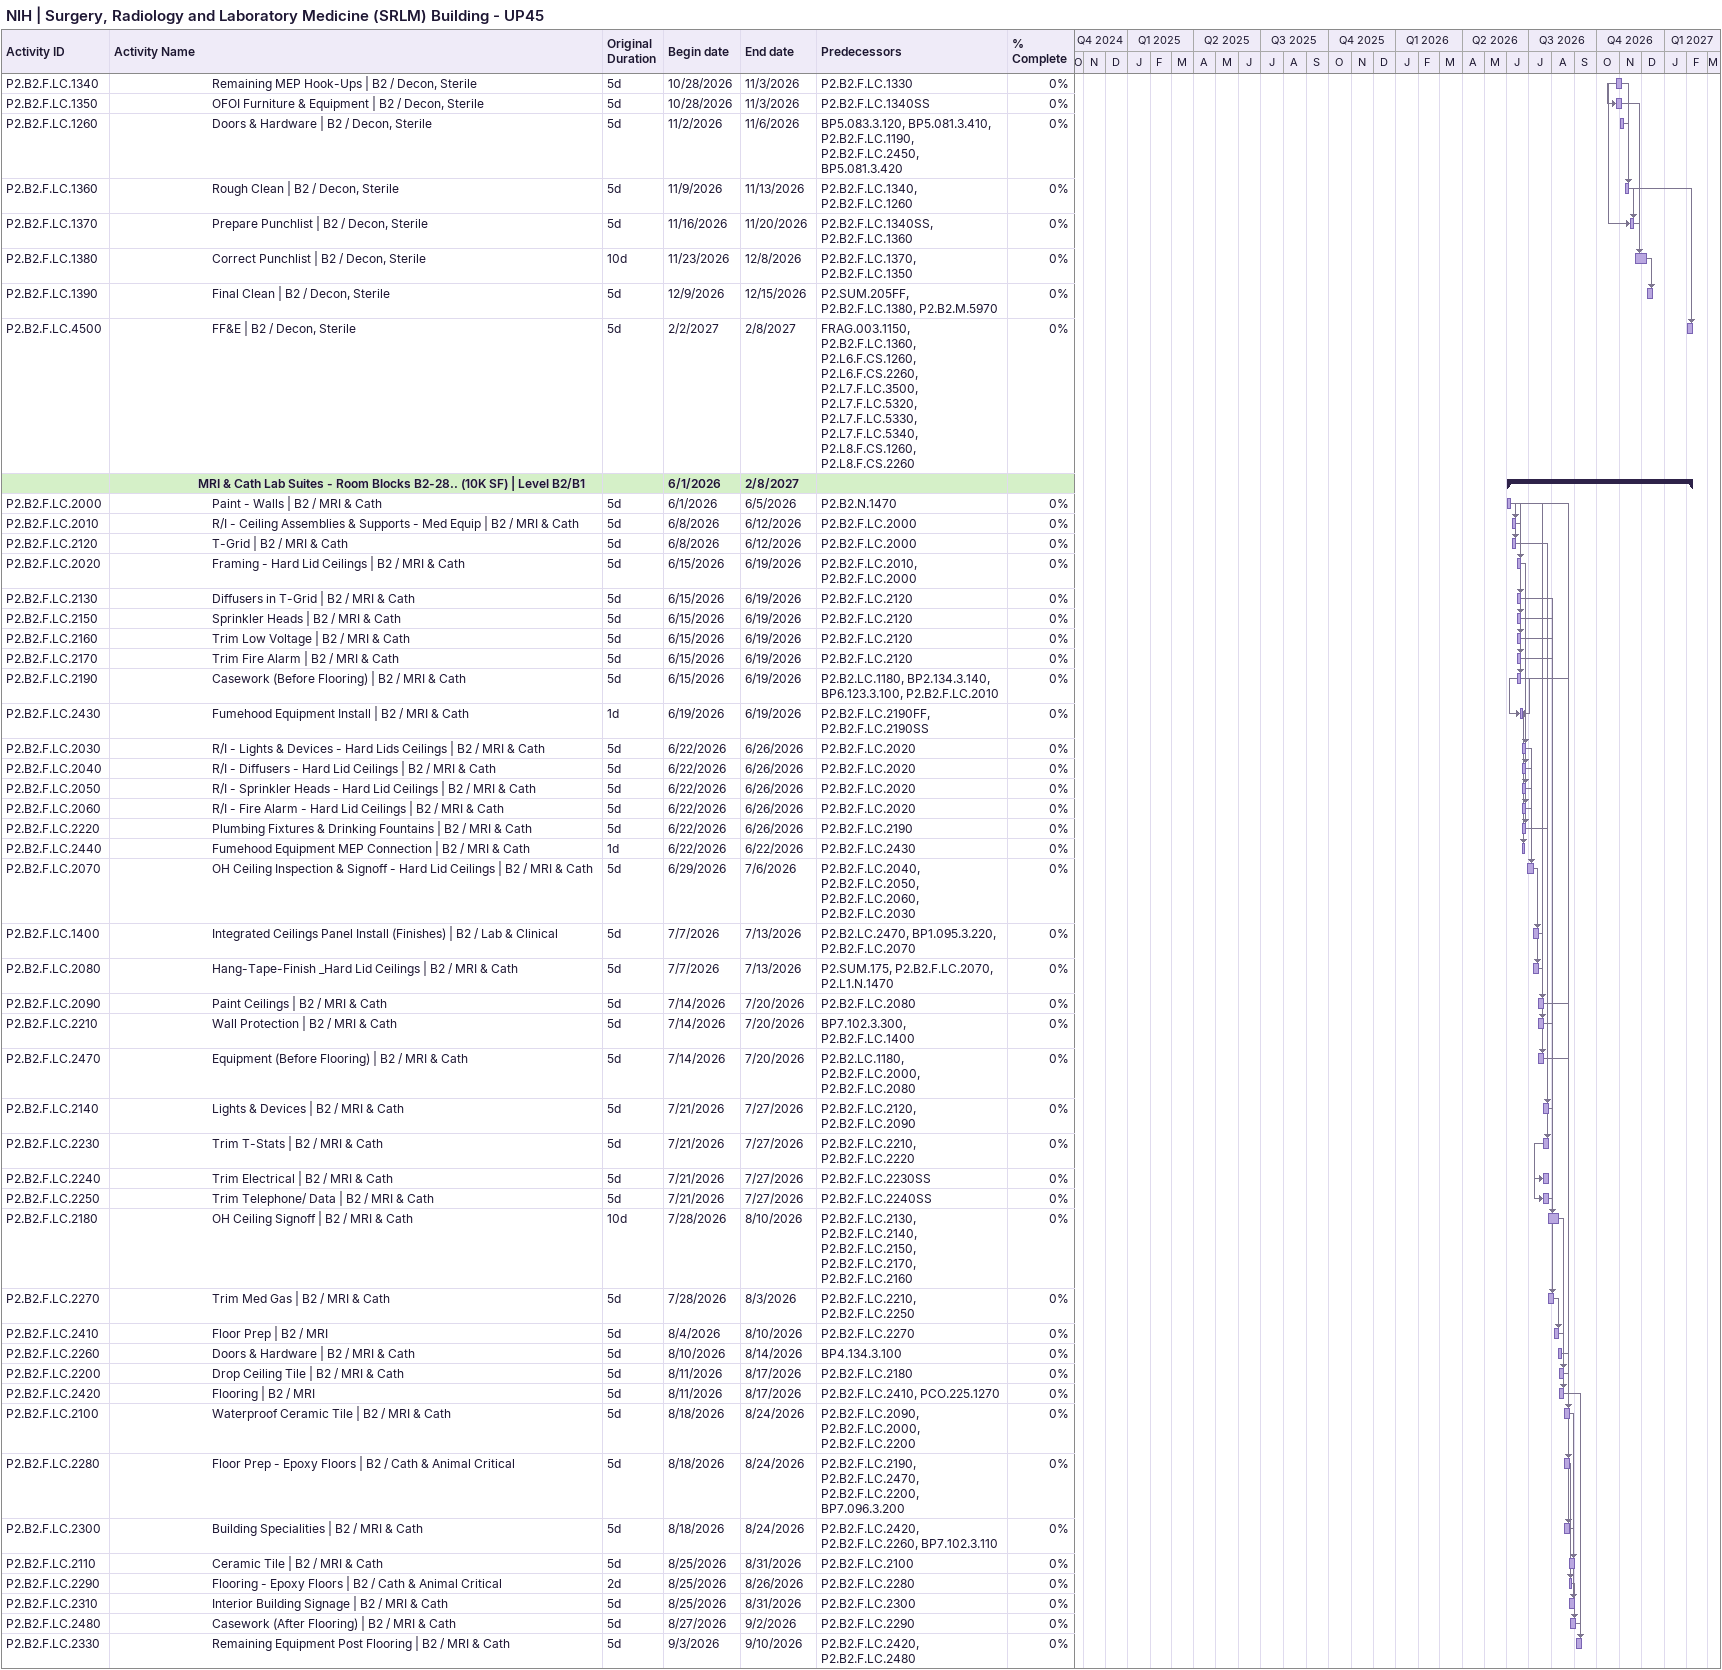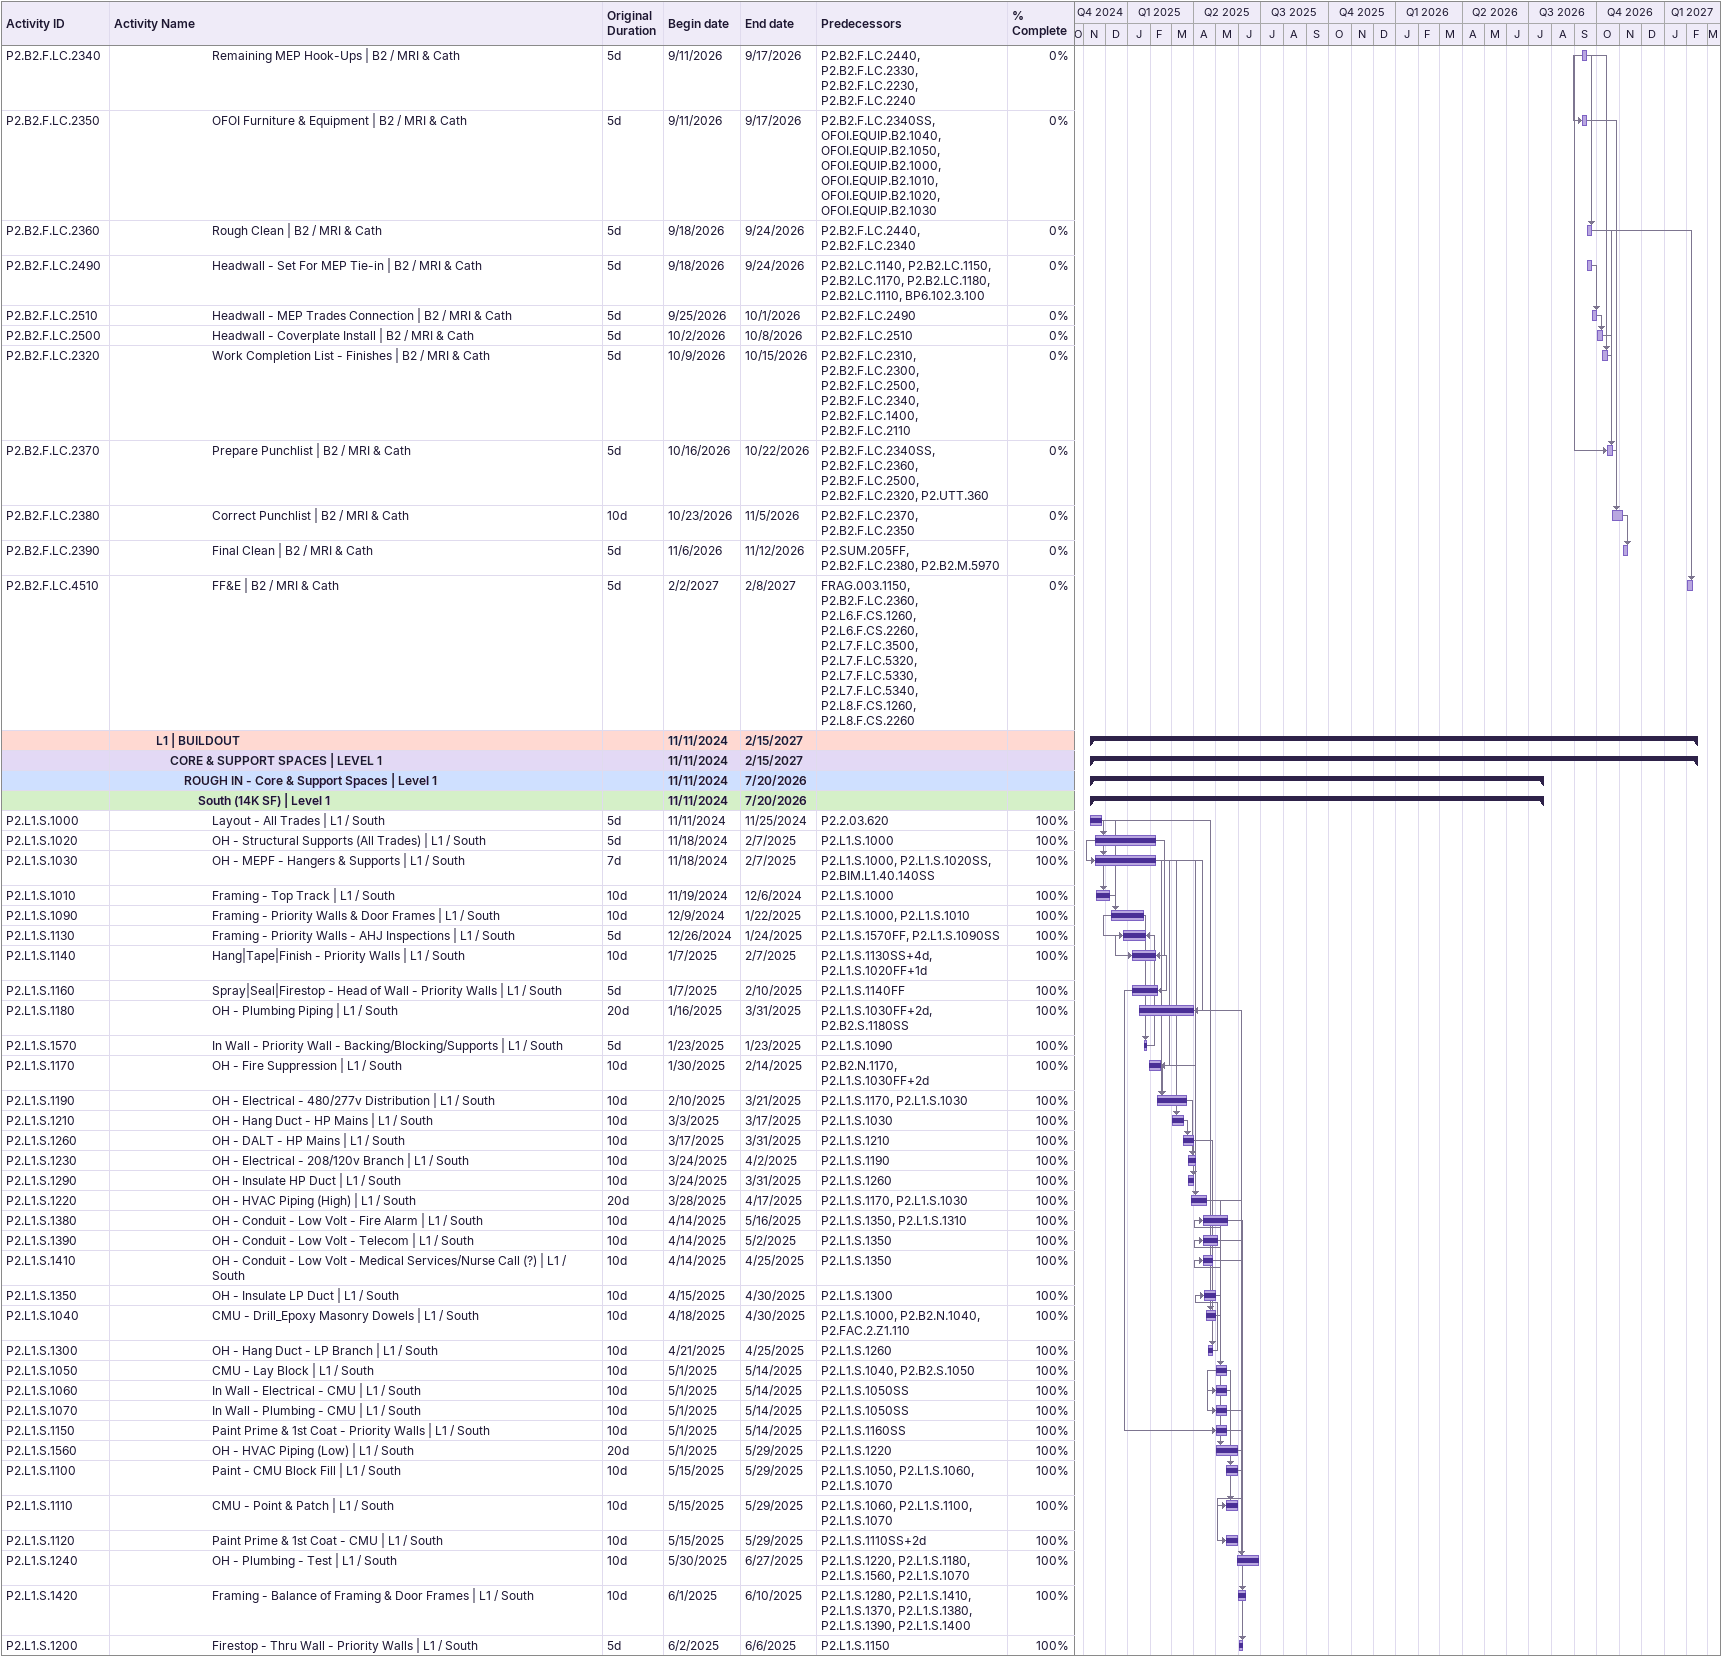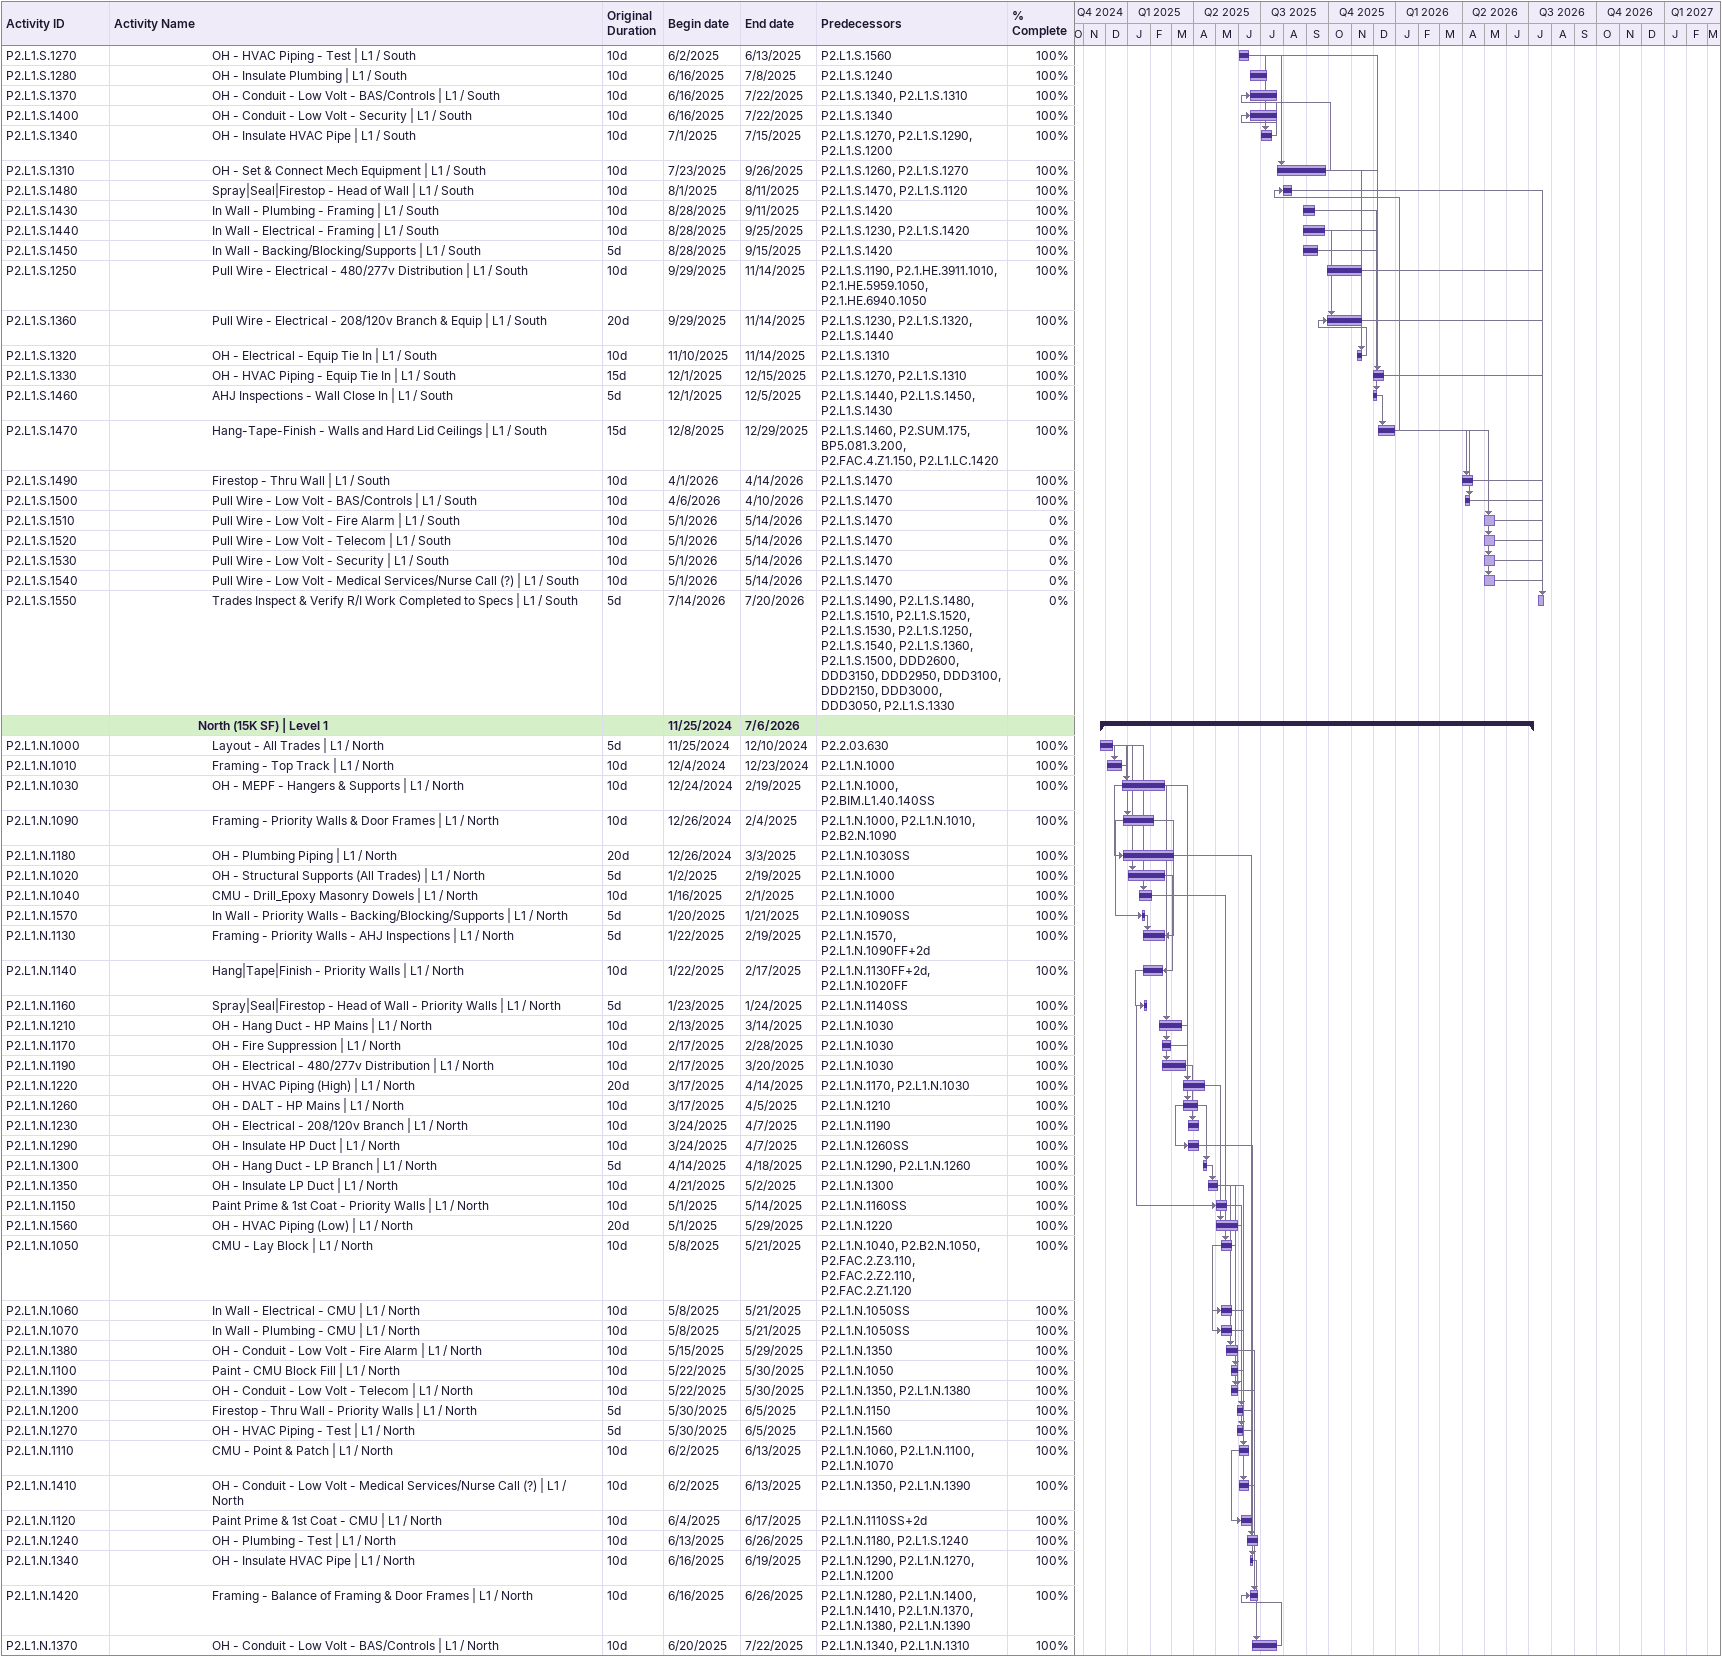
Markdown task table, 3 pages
NIH | Surgery, Radiology and Laboratory Medicine (SRLM) Building - UP45

| ID | Level | Task | Original duration | Start | Finish | Predecessors | % complete |
|---|---|---|---|---|---|---|---|
| P2.B2.F.LC.1340 | 8 | Remaining MEP Hook-Ups \| B2 / Decon, Sterile | 5d | 2026-10-28 | 2026-11-03 | P2.B2.F.LC.1330 | 0 |
| P2.B2.F.LC.1350 | 8 | OFOI Furniture & Equipment \| B2 / Decon, Sterile | 5d | 2026-10-28 | 2026-11-03 | P2.B2.F.LC.1340SS | 0 |
| P2.B2.F.LC.1260 | 8 | Doors & Hardware \| B2 / Decon, Sterile | 5d | 2026-11-02 | 2026-11-06 | BP5.083.3.120, BP5.081.3.410, P2.B2.F.LC.1190, P2.B2.F.LC.2450, BP5.081.3.420 | 0 |
| P2.B2.F.LC.1360 | 8 | Rough Clean \| B2 / Decon, Sterile | 5d | 2026-11-09 | 2026-11-13 | P2.B2.F.LC.1340, P2.B2.F.LC.1260 | 0 |
| P2.B2.F.LC.1370 | 8 | Prepare Punchlist \| B2 / Decon, Sterile | 5d | 2026-11-16 | 2026-11-20 | P2.B2.F.LC.1340SS, P2.B2.F.LC.1360 | 0 |
| P2.B2.F.LC.1380 | 8 | Correct Punchlist \| B2 / Decon, Sterile | 10d | 2026-11-23 | 2026-12-08 | P2.B2.F.LC.1370, P2.B2.F.LC.1350 | 0 |
| P2.B2.F.LC.1390 | 8 | Final Clean \| B2 / Decon, Sterile | 5d | 2026-12-09 | 2026-12-15 | P2.SUM.205FF, P2.B2.F.LC.1380, P2.B2.M.5970 | 0 |
| P2.B2.F.LC.4500 | 8 | FF&E \| B2 / Decon, Sterile | 5d | 2027-02-02 | 2027-02-08 | FRAG.003.1150, P2.B2.F.LC.1360, P2.L6.F.CS.1260, P2.L6.F.CS.2260, P2.L7.F.LC.3500, P2.L7.F.LC.5320, P2.L7.F.LC.5330, P2.L7.F.LC.5340, P2.L8.F.CS.1260, P2.L8.F.CS.2260 | 0 |
|  | 7 | **MRI & Cath Lab Suites - Room Blocks B2-28.. (10K SF) \| Level B2/B1** |  | 2026-06-01 | 2027-02-08 |  |  |
| P2.B2.F.LC.2000 | 8 | Paint - Walls \| B2 / MRI & Cath | 5d | 2026-06-01 | 2026-06-05 | P2.B2.N.1470 | 0 |
| P2.B2.F.LC.2010 | 8 | R/I - Ceiling Assemblies & Supports - Med Equip \| B2 / MRI & Cath | 5d | 2026-06-08 | 2026-06-12 | P2.B2.F.LC.2000 | 0 |
| P2.B2.F.LC.2120 | 8 | T-Grid \| B2 / MRI & Cath | 5d | 2026-06-08 | 2026-06-12 | P2.B2.F.LC.2000 | 0 |
| P2.B2.F.LC.2020 | 8 | Framing - Hard Lid Ceilings \| B2 / MRI & Cath | 5d | 2026-06-15 | 2026-06-19 | P2.B2.F.LC.2010, P2.B2.F.LC.2000 | 0 |
| P2.B2.F.LC.2130 | 8 | Diffusers in T-Grid \| B2 / MRI & Cath | 5d | 2026-06-15 | 2026-06-19 | P2.B2.F.LC.2120 | 0 |
| P2.B2.F.LC.2150 | 8 | Sprinkler Heads \| B2 / MRI & Cath | 5d | 2026-06-15 | 2026-06-19 | P2.B2.F.LC.2120 | 0 |
| P2.B2.F.LC.2160 | 8 | Trim Low Voltage \| B2 / MRI & Cath | 5d | 2026-06-15 | 2026-06-19 | P2.B2.F.LC.2120 | 0 |
| P2.B2.F.LC.2170 | 8 | Trim Fire Alarm \| B2 / MRI & Cath | 5d | 2026-06-15 | 2026-06-19 | P2.B2.F.LC.2120 | 0 |
| P2.B2.F.LC.2190 | 8 | Casework (Before Flooring) \| B2 / MRI & Cath | 5d | 2026-06-15 | 2026-06-19 | P2.B2.LC.1180, BP2.134.3.140, BP6.123.3.100, P2.B2.F.LC.2010 | 0 |
| P2.B2.F.LC.2430 | 8 | Fumehood Equipment Install \| B2 / MRI & Cath | 1d | 2026-06-19 | 2026-06-19 | P2.B2.F.LC.2190FF, P2.B2.F.LC.2190SS | 0 |
| P2.B2.F.LC.2030 | 8 | R/I - Lights & Devices - Hard Lids Ceilings \| B2 / MRI & Cath | 5d | 2026-06-22 | 2026-06-26 | P2.B2.F.LC.2020 | 0 |
| P2.B2.F.LC.2040 | 8 | R/I - Diffusers - Hard Lid Ceilings \| B2 / MRI & Cath | 5d | 2026-06-22 | 2026-06-26 | P2.B2.F.LC.2020 | 0 |
| P2.B2.F.LC.2050 | 8 | R/I - Sprinkler Heads - Hard Lid Ceilings \| B2 / MRI & Cath | 5d | 2026-06-22 | 2026-06-26 | P2.B2.F.LC.2020 | 0 |
| P2.B2.F.LC.2060 | 8 | R/I - Fire Alarm - Hard Lid Ceilings \| B2 / MRI & Cath | 5d | 2026-06-22 | 2026-06-26 | P2.B2.F.LC.2020 | 0 |
| P2.B2.F.LC.2220 | 8 | Plumbing Fixtures & Drinking Fountains \| B2 / MRI & Cath | 5d | 2026-06-22 | 2026-06-26 | P2.B2.F.LC.2190 | 0 |
| P2.B2.F.LC.2440 | 8 | Fumehood Equipment MEP Connection \| B2 / MRI & Cath | 1d | 2026-06-22 | 2026-06-22 | P2.B2.F.LC.2430 | 0 |
| P2.B2.F.LC.2070 | 8 | OH Ceiling Inspection & Signoff - Hard Lid Ceilings \| B2 / MRI & Cath | 5d | 2026-06-29 | 2026-07-06 | P2.B2.F.LC.2040, P2.B2.F.LC.2050, P2.B2.F.LC.2060, P2.B2.F.LC.2030 | 0 |
| P2.B2.F.LC.1400 | 8 | Integrated Ceilings Panel Install (Finishes) \| B2 / Lab & Clinical | 5d | 2026-07-07 | 2026-07-13 | P2.B2.LC.2470, BP1.095.3.220, P2.B2.F.LC.2070 | 0 |
| P2.B2.F.LC.2080 | 8 | Hang-Tape-Finish _Hard Lid Ceilings \| B2 / MRI & Cath | 5d | 2026-07-07 | 2026-07-13 | P2.SUM.175, P2.B2.F.LC.2070, P2.L1.N.1470 | 0 |
| P2.B2.F.LC.2090 | 8 | Paint Ceilings \| B2 / MRI & Cath | 5d | 2026-07-14 | 2026-07-20 | P2.B2.F.LC.2080 | 0 |
| P2.B2.F.LC.2210 | 8 | Wall Protection \| B2 / MRI & Cath | 5d | 2026-07-14 | 2026-07-20 | BP7.102.3.300, P2.B2.F.LC.1400 | 0 |
| P2.B2.F.LC.2470 | 8 | Equipment (Before Flooring) \| B2 / MRI & Cath | 5d | 2026-07-14 | 2026-07-20 | P2.B2.LC.1180, P2.B2.F.LC.2000, P2.B2.F.LC.2080 | 0 |
| P2.B2.F.LC.2140 | 8 | Lights & Devices \| B2 / MRI & Cath | 5d | 2026-07-21 | 2026-07-27 | P2.B2.F.LC.2120, P2.B2.F.LC.2090 | 0 |
| P2.B2.F.LC.2230 | 8 | Trim T-Stats \| B2 / MRI & Cath | 5d | 2026-07-21 | 2026-07-27 | P2.B2.F.LC.2210, P2.B2.F.LC.2220 | 0 |
| P2.B2.F.LC.2240 | 8 | Trim Electrical \| B2 / MRI & Cath | 5d | 2026-07-21 | 2026-07-27 | P2.B2.F.LC.2230SS | 0 |
| P2.B2.F.LC.2250 | 8 | Trim Telephone/ Data \| B2 / MRI & Cath | 5d | 2026-07-21 | 2026-07-27 | P2.B2.F.LC.2240SS | 0 |
| P2.B2.F.LC.2180 | 8 | OH Ceiling Signoff \| B2 / MRI & Cath | 10d | 2026-07-28 | 2026-08-10 | P2.B2.F.LC.2130, P2.B2.F.LC.2140, P2.B2.F.LC.2150, P2.B2.F.LC.2170, P2.B2.F.LC.2160 | 0 |
| P2.B2.F.LC.2270 | 8 | Trim Med Gas \| B2 / MRI & Cath | 5d | 2026-07-28 | 2026-08-03 | P2.B2.F.LC.2210, P2.B2.F.LC.2250 | 0 |
| P2.B2.F.LC.2410 | 8 | Floor Prep \| B2 / MRI | 5d | 2026-08-04 | 2026-08-10 | P2.B2.F.LC.2270 | 0 |
| P2.B2.F.LC.2260 | 8 | Doors & Hardware \| B2 / MRI & Cath | 5d | 2026-08-10 | 2026-08-14 | BP4.134.3.100 | 0 |
| P2.B2.F.LC.2200 | 8 | Drop Ceiling Tile \| B2 / MRI & Cath | 5d | 2026-08-11 | 2026-08-17 | P2.B2.F.LC.2180 | 0 |
| P2.B2.F.LC.2420 | 8 | Flooring \| B2 / MRI | 5d | 2026-08-11 | 2026-08-17 | P2.B2.F.LC.2410, PCO.225.1270 | 0 |
| P2.B2.F.LC.2100 | 8 | Waterproof Ceramic Tile \| B2 / MRI & Cath | 5d | 2026-08-18 | 2026-08-24 | P2.B2.F.LC.2090, P2.B2.F.LC.2000, P2.B2.F.LC.2200 | 0 |
| P2.B2.F.LC.2280 | 8 | Floor Prep - Epoxy Floors \| B2 / Cath & Animal Critical | 5d | 2026-08-18 | 2026-08-24 | P2.B2.F.LC.2190, P2.B2.F.LC.2470, P2.B2.F.LC.2200, BP7.096.3.200 | 0 |
| P2.B2.F.LC.2300 | 8 | Building Specialities \| B2 / MRI & Cath | 5d | 2026-08-18 | 2026-08-24 | P2.B2.F.LC.2420, P2.B2.F.LC.2260, BP7.102.3.110 | 0 |
| P2.B2.F.LC.2110 | 8 | Ceramic Tile \| B2 / MRI & Cath | 5d | 2026-08-25 | 2026-08-31 | P2.B2.F.LC.2100 | 0 |
| P2.B2.F.LC.2290 | 8 | Flooring - Epoxy Floors \| B2 / Cath & Animal Critical | 2d | 2026-08-25 | 2026-08-26 | P2.B2.F.LC.2280 | 0 |
| P2.B2.F.LC.2310 | 8 | Interior Building Signage \| B2 / MRI & Cath | 5d | 2026-08-25 | 2026-08-31 | P2.B2.F.LC.2300 | 0 |
| P2.B2.F.LC.2480 | 8 | Casework (After Flooring) \| B2 / MRI & Cath | 5d | 2026-08-27 | 2026-09-02 | P2.B2.F.LC.2290 | 0 |
| P2.B2.F.LC.2330 | 8 | Remaining Equipment Post Flooring \| B2 / MRI & Cath | 5d | 2026-09-03 | 2026-09-10 | P2.B2.F.LC.2420, P2.B2.F.LC.2480 | 0 |
| P2.B2.F.LC.2340 | 8 | Remaining MEP Hook-Ups \| B2 / MRI & Cath | 5d | 2026-09-11 | 2026-09-17 | P2.B2.F.LC.2440, P2.B2.F.LC.2330, P2.B2.F.LC.2230, P2.B2.F.LC.2240 | 0 |
| P2.B2.F.LC.2350 | 8 | OFOI Furniture & Equipment \| B2 / MRI & Cath | 5d | 2026-09-11 | 2026-09-17 | P2.B2.F.LC.2340SS, OFOI.EQUIP.B2.1040, OFOI.EQUIP.B2.1050, OFOI.EQUIP.B2.1000, OFOI.EQUIP.B2.1010, OFOI.EQUIP.B2.1020, OFOI.EQUIP.B2.1030 | 0 |
| P2.B2.F.LC.2360 | 8 | Rough Clean \| B2 / MRI & Cath | 5d | 2026-09-18 | 2026-09-24 | P2.B2.F.LC.2440, P2.B2.F.LC.2340 | 0 |
| P2.B2.F.LC.2490 | 8 | Headwall - Set For MEP Tie-in \| B2 / MRI & Cath | 5d | 2026-09-18 | 2026-09-24 | P2.B2.LC.1140, P2.B2.LC.1150, P2.B2.LC.1170, P2.B2.LC.1180, P2.B2.LC.1110, BP6.102.3.100 | 0 |
| P2.B2.F.LC.2510 | 8 | Headwall - MEP Trades Connection \| B2 / MRI & Cath | 5d | 2026-09-25 | 2026-10-01 | P2.B2.F.LC.2490 | 0 |
| P2.B2.F.LC.2500 | 8 | Headwall - Coverplate Install \| B2 / MRI & Cath | 5d | 2026-10-02 | 2026-10-08 | P2.B2.F.LC.2510 | 0 |
| P2.B2.F.LC.2320 | 8 | Work Completion List - Finishes \| B2 / MRI & Cath | 5d | 2026-10-09 | 2026-10-15 | P2.B2.F.LC.2310, P2.B2.F.LC.2300, P2.B2.F.LC.2500, P2.B2.F.LC.2340, P2.B2.F.LC.1400, P2.B2.F.LC.2110 | 0 |
| P2.B2.F.LC.2370 | 8 | Prepare Punchlist \| B2 / MRI & Cath | 5d | 2026-10-16 | 2026-10-22 | P2.B2.F.LC.2340SS, P2.B2.F.LC.2360, P2.B2.F.LC.2500, P2.B2.F.LC.2320, P2.UTT.360 | 0 |
| P2.B2.F.LC.2380 | 8 | Correct Punchlist \| B2 / MRI & Cath | 10d | 2026-10-23 | 2026-11-05 | P2.B2.F.LC.2370, P2.B2.F.LC.2350 | 0 |
| P2.B2.F.LC.2390 | 8 | Final Clean \| B2 / MRI & Cath | 5d | 2026-11-06 | 2026-11-12 | P2.SUM.205FF, P2.B2.F.LC.2380, P2.B2.M.5970 | 0 |
| P2.B2.F.LC.4510 | 8 | FF&E \| B2 / MRI & Cath | 5d | 2027-02-02 | 2027-02-08 | FRAG.003.1150, P2.B2.F.LC.2360, P2.L6.F.CS.1260, P2.L6.F.CS.2260, P2.L7.F.LC.3500, P2.L7.F.LC.5320, P2.L7.F.LC.5330, P2.L7.F.LC.5340, P2.L8.F.CS.1260, P2.L8.F.CS.2260 | 0 |
|  | 4 | **L1 \| BUILDOUT** |  | 2024-11-11 | 2027-02-15 |  |  |
|  | 5 | **CORE & SUPPORT SPACES \| LEVEL 1** |  | 2024-11-11 | 2027-02-15 |  |  |
|  | 6 | **ROUGH IN - Core & Support Spaces \| Level 1** |  | 2024-11-11 | 2026-07-20 |  |  |
|  | 7 | **South (14K SF) \| Level 1** |  | 2024-11-11 | 2026-07-20 |  |  |
| P2.L1.S.1000 | 8 | Layout - All Trades \| L1 / South | 5d | 2024-11-11 | 2024-11-25 | P2.2.03.620 | 100 |
| P2.L1.S.1020 | 8 | OH - Structural Supports (All Trades) \| L1 / South | 5d | 2024-11-18 | 2025-02-07 | P2.L1.S.1000 | 100 |
| P2.L1.S.1030 | 8 | OH - MEPF - Hangers & Supports \| L1 / South | 7d | 2024-11-18 | 2025-02-07 | P2.L1.S.1000, P2.L1.S.1020SS, P2.BIM.L1.40.140SS | 100 |
| P2.L1.S.1010 | 8 | Framing - Top Track \| L1 / South | 10d | 2024-11-19 | 2024-12-06 | P2.L1.S.1000 | 100 |
| P2.L1.S.1090 | 8 | Framing - Priority Walls & Door Frames \| L1 / South | 10d | 2024-12-09 | 2025-01-22 | P2.L1.S.1000, P2.L1.S.1010 | 100 |
| P2.L1.S.1130 | 8 | Framing - Priority Walls - AHJ Inspections \| L1 / South | 5d | 2024-12-26 | 2025-01-24 | P2.L1.S.1570FF, P2.L1.S.1090SS | 100 |
| P2.L1.S.1140 | 8 | Hang\|Tape\|Finish - Priority Walls \| L1 / South | 10d | 2025-01-07 | 2025-02-07 | P2.L1.S.1130SS+4d, P2.L1.S.1020FF+1d | 100 |
| P2.L1.S.1160 | 8 | Spray\|Seal\|Firestop - Head of Wall - Priority Walls \| L1 / South | 5d | 2025-01-07 | 2025-02-10 | P2.L1.S.1140FF | 100 |
| P2.L1.S.1180 | 8 | OH - Plumbing Piping \| L1 / South | 20d | 2025-01-16 | 2025-03-31 | P2.L1.S.1030FF+2d, P2.B2.S.1180SS | 100 |
| P2.L1.S.1570 | 8 | In Wall - Priority Wall - Backing/Blocking/Supports \| L1 / South | 5d | 2025-01-23 | 2025-01-23 | P2.L1.S.1090 | 100 |
| P2.L1.S.1170 | 8 | OH - Fire Suppression \| L1 / South | 10d | 2025-01-30 | 2025-02-14 | P2.B2.N.1170, P2.L1.S.1030FF+2d | 100 |
| P2.L1.S.1190 | 8 | OH - Electrical - 480/277v Distribution \| L1 / South | 10d | 2025-02-10 | 2025-03-21 | P2.L1.S.1170, P2.L1.S.1030 | 100 |
| P2.L1.S.1210 | 8 | OH - Hang Duct - HP Mains \| L1 / South | 10d | 2025-03-03 | 2025-03-17 | P2.L1.S.1030 | 100 |
| P2.L1.S.1260 | 8 | OH - DALT - HP Mains \| L1 / South | 10d | 2025-03-17 | 2025-03-31 | P2.L1.S.1210 | 100 |
| P2.L1.S.1230 | 8 | OH - Electrical - 208/120v Branch \| L1 / South | 10d | 2025-03-24 | 2025-04-02 | P2.L1.S.1190 | 100 |
| P2.L1.S.1290 | 8 | OH - Insulate HP Duct \| L1 / South | 10d | 2025-03-24 | 2025-03-31 | P2.L1.S.1260 | 100 |
| P2.L1.S.1220 | 8 | OH - HVAC Piping (High) \| L1 / South | 20d | 2025-03-28 | 2025-04-17 | P2.L1.S.1170, P2.L1.S.1030 | 100 |
| P2.L1.S.1380 | 8 | OH - Conduit - Low Volt - Fire Alarm \| L1 / South | 10d | 2025-04-14 | 2025-05-16 | P2.L1.S.1350, P2.L1.S.1310 | 100 |
| P2.L1.S.1390 | 8 | OH - Conduit - Low Volt - Telecom \| L1 / South | 10d | 2025-04-14 | 2025-05-02 | P2.L1.S.1350 | 100 |
| P2.L1.S.1410 | 8 | OH - Conduit - Low Volt - Medical Services/Nurse Call (?) \| L1 / South | 10d | 2025-04-14 | 2025-04-25 | P2.L1.S.1350 | 100 |
| P2.L1.S.1350 | 8 | OH - Insulate LP Duct \| L1 / South | 10d | 2025-04-15 | 2025-04-30 | P2.L1.S.1300 | 100 |
| P2.L1.S.1040 | 8 | CMU - Drill_Epoxy Masonry Dowels \| L1 / South | 10d | 2025-04-18 | 2025-04-30 | P2.L1.S.1000, P2.B2.N.1040, P2.FAC.2.Z1.110 | 100 |
| P2.L1.S.1300 | 8 | OH - Hang Duct - LP Branch \| L1 / South | 10d | 2025-04-21 | 2025-04-25 | P2.L1.S.1260 | 100 |
| P2.L1.S.1050 | 8 | CMU - Lay Block \| L1 / South | 10d | 2025-05-01 | 2025-05-14 | P2.L1.S.1040, P2.B2.S.1050 | 100 |
| P2.L1.S.1060 | 8 | In Wall - Electrical - CMU \| L1 / South | 10d | 2025-05-01 | 2025-05-14 | P2.L1.S.1050SS | 100 |
| P2.L1.S.1070 | 8 | In Wall - Plumbing - CMU \| L1 / South | 10d | 2025-05-01 | 2025-05-14 | P2.L1.S.1050SS | 100 |
| P2.L1.S.1150 | 8 | Paint Prime & 1st Coat - Priority Walls \| L1 / South | 10d | 2025-05-01 | 2025-05-14 | P2.L1.S.1160SS | 100 |
| P2.L1.S.1560 | 8 | OH - HVAC Piping (Low) \| L1 / South | 20d | 2025-05-01 | 2025-05-29 | P2.L1.S.1220 | 100 |
| P2.L1.S.1100 | 8 | Paint - CMU Block Fill \| L1 / South | 10d | 2025-05-15 | 2025-05-29 | P2.L1.S.1050, P2.L1.S.1060, P2.L1.S.1070 | 100 |
| P2.L1.S.1110 | 8 | CMU - Point & Patch \| L1 / South | 10d | 2025-05-15 | 2025-05-29 | P2.L1.S.1060, P2.L1.S.1100, P2.L1.S.1070 | 100 |
| P2.L1.S.1120 | 8 | Paint Prime & 1st Coat - CMU \| L1 / South | 10d | 2025-05-15 | 2025-05-29 | P2.L1.S.1110SS+2d | 100 |
| P2.L1.S.1240 | 8 | OH - Plumbing - Test \| L1 / South | 10d | 2025-05-30 | 2025-06-27 | P2.L1.S.1220, P2.L1.S.1180, P2.L1.S.1560, P2.L1.S.1070 | 100 |
| P2.L1.S.1420 | 8 | Framing - Balance of Framing & Door Frames \| L1 / South | 10d | 2025-06-01 | 2025-06-10 | P2.L1.S.1280, P2.L1.S.1410, P2.L1.S.1370, P2.L1.S.1380, P2.L1.S.1390, P2.L1.S.1400 | 100 |
| P2.L1.S.1200 | 8 | Firestop - Thru Wall - Priority Walls \| L1 / South | 5d | 2025-06-02 | 2025-06-06 | P2.L1.S.1150 | 100 |
| P2.L1.S.1270 | 8 | OH - HVAC Piping - Test \| L1 / South | 10d | 2025-06-02 | 2025-06-13 | P2.L1.S.1560 | 100 |
| P2.L1.S.1280 | 8 | OH - Insulate Plumbing \| L1 / South | 10d | 2025-06-16 | 2025-07-08 | P2.L1.S.1240 | 100 |
| P2.L1.S.1370 | 8 | OH - Conduit - Low Volt - BAS/Controls \| L1 / South | 10d | 2025-06-16 | 2025-07-22 | P2.L1.S.1340, P2.L1.S.1310 | 100 |
| P2.L1.S.1400 | 8 | OH - Conduit - Low Volt - Security \| L1 / South | 10d | 2025-06-16 | 2025-07-22 | P2.L1.S.1340 | 100 |
| P2.L1.S.1340 | 8 | OH - Insulate HVAC Pipe \| L1 / South | 10d | 2025-07-01 | 2025-07-15 | P2.L1.S.1270, P2.L1.S.1290, P2.L1.S.1200 | 100 |
| P2.L1.S.1310 | 8 | OH - Set & Connect Mech Equipment \| L1 / South | 10d | 2025-07-23 | 2025-09-26 | P2.L1.S.1260, P2.L1.S.1270 | 100 |
| P2.L1.S.1480 | 8 | Spray\|Seal\|Firestop - Head of Wall \| L1 / South | 10d | 2025-08-01 | 2025-08-11 | P2.L1.S.1470, P2.L1.S.1120 | 100 |
| P2.L1.S.1430 | 8 | In Wall - Plumbing - Framing \| L1 / South | 10d | 2025-08-28 | 2025-09-11 | P2.L1.S.1420 | 100 |
| P2.L1.S.1440 | 8 | In Wall - Electrical - Framing \| L1 / South | 10d | 2025-08-28 | 2025-09-25 | P2.L1.S.1230, P2.L1.S.1420 | 100 |
| P2.L1.S.1450 | 8 | In Wall - Backing/Blocking/Supports \| L1 / South | 5d | 2025-08-28 | 2025-09-15 | P2.L1.S.1420 | 100 |
| P2.L1.S.1250 | 8 | Pull Wire - Electrical - 480/277v Distribution \| L1 / South | 10d | 2025-09-29 | 2025-11-14 | P2.L1.S.1190, P2.1.HE.3911.1010, P2.1.HE.5959.1050, P2.1.HE.6940.1050 | 100 |
| P2.L1.S.1360 | 8 | Pull Wire - Electrical - 208/120v Branch & Equip \| L1 / South | 20d | 2025-09-29 | 2025-11-14 | P2.L1.S.1230, P2.L1.S.1320, P2.L1.S.1440 | 100 |
| P2.L1.S.1320 | 8 | OH - Electrical - Equip Tie In \| L1 / South | 10d | 2025-11-10 | 2025-11-14 | P2.L1.S.1310 | 100 |
| P2.L1.S.1330 | 8 | OH - HVAC Piping - Equip Tie In \| L1 / South | 15d | 2025-12-01 | 2025-12-15 | P2.L1.S.1270, P2.L1.S.1310 | 100 |
| P2.L1.S.1460 | 8 | AHJ Inspections - Wall Close In \| L1 / South | 5d | 2025-12-01 | 2025-12-05 | P2.L1.S.1440, P2.L1.S.1450, P2.L1.S.1430 | 100 |
| P2.L1.S.1470 | 8 | Hang-Tape-Finish - Walls and Hard Lid Ceilings \| L1 / South | 15d | 2025-12-08 | 2025-12-29 | P2.L1.S.1460, P2.SUM.175, BP5.081.3.200, P2.FAC.4.Z1.150, P2.L1.LC.1420 | 100 |
| P2.L1.S.1490 | 8 | Firestop - Thru Wall \| L1 / South | 10d | 2026-04-01 | 2026-04-14 | P2.L1.S.1470 | 100 |
| P2.L1.S.1500 | 8 | Pull Wire - Low Volt - BAS/Controls \| L1 / South | 10d | 2026-04-06 | 2026-04-10 | P2.L1.S.1470 | 100 |
| P2.L1.S.1510 | 8 | Pull Wire - Low Volt - Fire Alarm \| L1 / South | 10d | 2026-05-01 | 2026-05-14 | P2.L1.S.1470 | 0 |
| P2.L1.S.1520 | 8 | Pull Wire - Low Volt - Telecom \| L1 / South | 10d | 2026-05-01 | 2026-05-14 | P2.L1.S.1470 | 0 |
| P2.L1.S.1530 | 8 | Pull Wire - Low Volt - Security \| L1 / South | 10d | 2026-05-01 | 2026-05-14 | P2.L1.S.1470 | 0 |
| P2.L1.S.1540 | 8 | Pull Wire - Low Volt - Medical Services/Nurse Call (?) \| L1 / South | 10d | 2026-05-01 | 2026-05-14 | P2.L1.S.1470 | 0 |
| P2.L1.S.1550 | 8 | Trades Inspect & Verify R/I Work Completed to Specs \| L1 / South | 5d | 2026-07-14 | 2026-07-20 | P2.L1.S.1490, P2.L1.S.1480, P2.L1.S.1510, P2.L1.S.1520, P2.L1.S.1530, P2.L1.S.1250, P2.L1.S.1540, P2.L1.S.1360, P2.L1.S.1500, DDD2600, DDD3150, DDD2950, DDD3100, DDD2150, DDD3000, DDD3050, P2.L1.S.1330 | 0 |
|  | 7 | **North (15K SF) \| Level 1** |  | 2024-11-25 | 2026-07-06 |  |  |
| P2.L1.N.1000 | 8 | Layout - All Trades \| L1 / North | 5d | 2024-11-25 | 2024-12-10 | P2.2.03.630 | 100 |
| P2.L1.N.1010 | 8 | Framing - Top Track \| L1 / North | 10d | 2024-12-04 | 2024-12-23 | P2.L1.N.1000 | 100 |
| P2.L1.N.1030 | 8 | OH - MEPF - Hangers & Supports \| L1 / North | 10d | 2024-12-24 | 2025-02-19 | P2.L1.N.1000, P2.BIM.L1.40.140SS | 100 |
| P2.L1.N.1090 | 8 | Framing - Priority Walls & Door Frames \| L1 / North | 10d | 2024-12-26 | 2025-02-04 | P2.L1.N.1000, P2.L1.N.1010, P2.B2.N.1090 | 100 |
| P2.L1.N.1180 | 8 | OH - Plumbing Piping \| L1 / North | 20d | 2024-12-26 | 2025-03-03 | P2.L1.N.1030SS | 100 |
| P2.L1.N.1020 | 8 | OH - Structural Supports (All Trades) \| L1 / North | 5d | 2025-01-02 | 2025-02-19 | P2.L1.N.1000 | 100 |
| P2.L1.N.1040 | 8 | CMU - Drill_Epoxy Masonry Dowels \| L1 / North | 10d | 2025-01-16 | 2025-02-01 | P2.L1.N.1000 | 100 |
| P2.L1.N.1570 | 8 | In Wall - Priority Walls - Backing/Blocking/Supports \| L1 / North | 5d | 2025-01-20 | 2025-01-21 | P2.L1.N.1090SS | 100 |
| P2.L1.N.1130 | 8 | Framing - Priority Walls - AHJ Inspections \| L1 / North | 5d | 2025-01-22 | 2025-02-19 | P2.L1.N.1570, P2.L1.N.1090FF+2d | 100 |
| P2.L1.N.1140 | 8 | Hang\|Tape\|Finish - Priority Walls \| L1 / North | 10d | 2025-01-22 | 2025-02-17 | P2.L1.N.1130FF+2d, P2.L1.N.1020FF | 100 |
| P2.L1.N.1160 | 8 | Spray\|Seal\|Firestop - Head of Wall - Priority Walls \| L1 / North | 5d | 2025-01-23 | 2025-01-24 | P2.L1.N.1140SS | 100 |
| P2.L1.N.1210 | 8 | OH - Hang Duct - HP Mains \| L1 / North | 10d | 2025-02-13 | 2025-03-14 | P2.L1.N.1030 | 100 |
| P2.L1.N.1170 | 8 | OH - Fire Suppression \| L1 / North | 10d | 2025-02-17 | 2025-02-28 | P2.L1.N.1030 | 100 |
| P2.L1.N.1190 | 8 | OH - Electrical - 480/277v Distribution \| L1 / North | 10d | 2025-02-17 | 2025-03-20 | P2.L1.N.1030 | 100 |
| P2.L1.N.1220 | 8 | OH - HVAC Piping (High) \| L1 / North | 20d | 2025-03-17 | 2025-04-14 | P2.L1.N.1170, P2.L1.N.1030 | 100 |
| P2.L1.N.1260 | 8 | OH - DALT - HP Mains \| L1 / North | 10d | 2025-03-17 | 2025-04-05 | P2.L1.N.1210 | 100 |
| P2.L1.N.1230 | 8 | OH - Electrical - 208/120v Branch \| L1 / North | 10d | 2025-03-24 | 2025-04-07 | P2.L1.N.1190 | 100 |
| P2.L1.N.1290 | 8 | OH - Insulate HP Duct \| L1 / North | 10d | 2025-03-24 | 2025-04-07 | P2.L1.N.1260SS | 100 |
| P2.L1.N.1300 | 8 | OH - Hang Duct - LP Branch \| L1 / North | 5d | 2025-04-14 | 2025-04-18 | P2.L1.N.1290, P2.L1.N.1260 | 100 |
| P2.L1.N.1350 | 8 | OH - Insulate LP Duct \| L1 / North | 10d | 2025-04-21 | 2025-05-02 | P2.L1.N.1300 | 100 |
| P2.L1.N.1150 | 8 | Paint Prime & 1st Coat - Priority Walls \| L1 / North | 10d | 2025-05-01 | 2025-05-14 | P2.L1.N.1160SS | 100 |
| P2.L1.N.1560 | 8 | OH - HVAC Piping (Low) \| L1 / North | 20d | 2025-05-01 | 2025-05-29 | P2.L1.N.1220 | 100 |
| P2.L1.N.1050 | 8 | CMU - Lay Block \| L1 / North | 10d | 2025-05-08 | 2025-05-21 | P2.L1.N.1040, P2.B2.N.1050, P2.FAC.2.Z3.110, P2.FAC.2.Z2.110, P2.FAC.2.Z1.120 | 100 |
| P2.L1.N.1060 | 8 | In Wall - Electrical - CMU \| L1 / North | 10d | 2025-05-08 | 2025-05-21 | P2.L1.N.1050SS | 100 |
| P2.L1.N.1070 | 8 | In Wall - Plumbing - CMU \| L1 / North | 10d | 2025-05-08 | 2025-05-21 | P2.L1.N.1050SS | 100 |
| P2.L1.N.1380 | 8 | OH - Conduit - Low Volt - Fire Alarm \| L1 / North | 10d | 2025-05-15 | 2025-05-29 | P2.L1.N.1350 | 100 |
| P2.L1.N.1100 | 8 | Paint - CMU Block Fill \| L1 / North | 10d | 2025-05-22 | 2025-05-30 | P2.L1.N.1050 | 100 |
| P2.L1.N.1390 | 8 | OH - Conduit - Low Volt - Telecom \| L1 / North | 10d | 2025-05-22 | 2025-05-30 | P2.L1.N.1350, P2.L1.N.1380 | 100 |
| P2.L1.N.1200 | 8 | Firestop - Thru Wall - Priority Walls \| L1 / North | 5d | 2025-05-30 | 2025-06-05 | P2.L1.N.1150 | 100 |
| P2.L1.N.1270 | 8 | OH - HVAC Piping - Test \| L1 / North | 5d | 2025-05-30 | 2025-06-05 | P2.L1.N.1560 | 100 |
| P2.L1.N.1110 | 8 | CMU - Point & Patch \| L1 / North | 10d | 2025-06-02 | 2025-06-13 | P2.L1.N.1060, P2.L1.N.1100, P2.L1.N.1070 | 100 |
| P2.L1.N.1410 | 8 | OH - Conduit - Low Volt - Medical Services/Nurse Call (?) \| L1 / North | 10d | 2025-06-02 | 2025-06-13 | P2.L1.N.1350, P2.L1.N.1390 | 100 |
| P2.L1.N.1120 | 8 | Paint Prime & 1st Coat - CMU \| L1 / North | 10d | 2025-06-04 | 2025-06-17 | P2.L1.N.1110SS+2d | 100 |
| P2.L1.N.1240 | 8 | OH - Plumbing - Test \| L1 / North | 10d | 2025-06-13 | 2025-06-26 | P2.L1.N.1180, P2.L1.S.1240 | 100 |
| P2.L1.N.1340 | 8 | OH - Insulate HVAC Pipe \| L1 / North | 10d | 2025-06-16 | 2025-06-19 | P2.L1.N.1290, P2.L1.N.1270, P2.L1.N.1200 | 100 |
| P2.L1.N.1420 | 8 | Framing - Balance of Framing & Door Frames \| L1 / North | 10d | 2025-06-16 | 2025-06-26 | P2.L1.N.1280, P2.L1.N.1400, P2.L1.N.1410, P2.L1.N.1370, P2.L1.N.1380, P2.L1.N.1390 | 100 |
| P2.L1.N.1370 | 8 | OH - Conduit - Low Volt - BAS/Controls \| L1 / North | 10d | 2025-06-20 | 2025-07-22 | P2.L1.N.1340, P2.L1.N.1310 | 100 |
